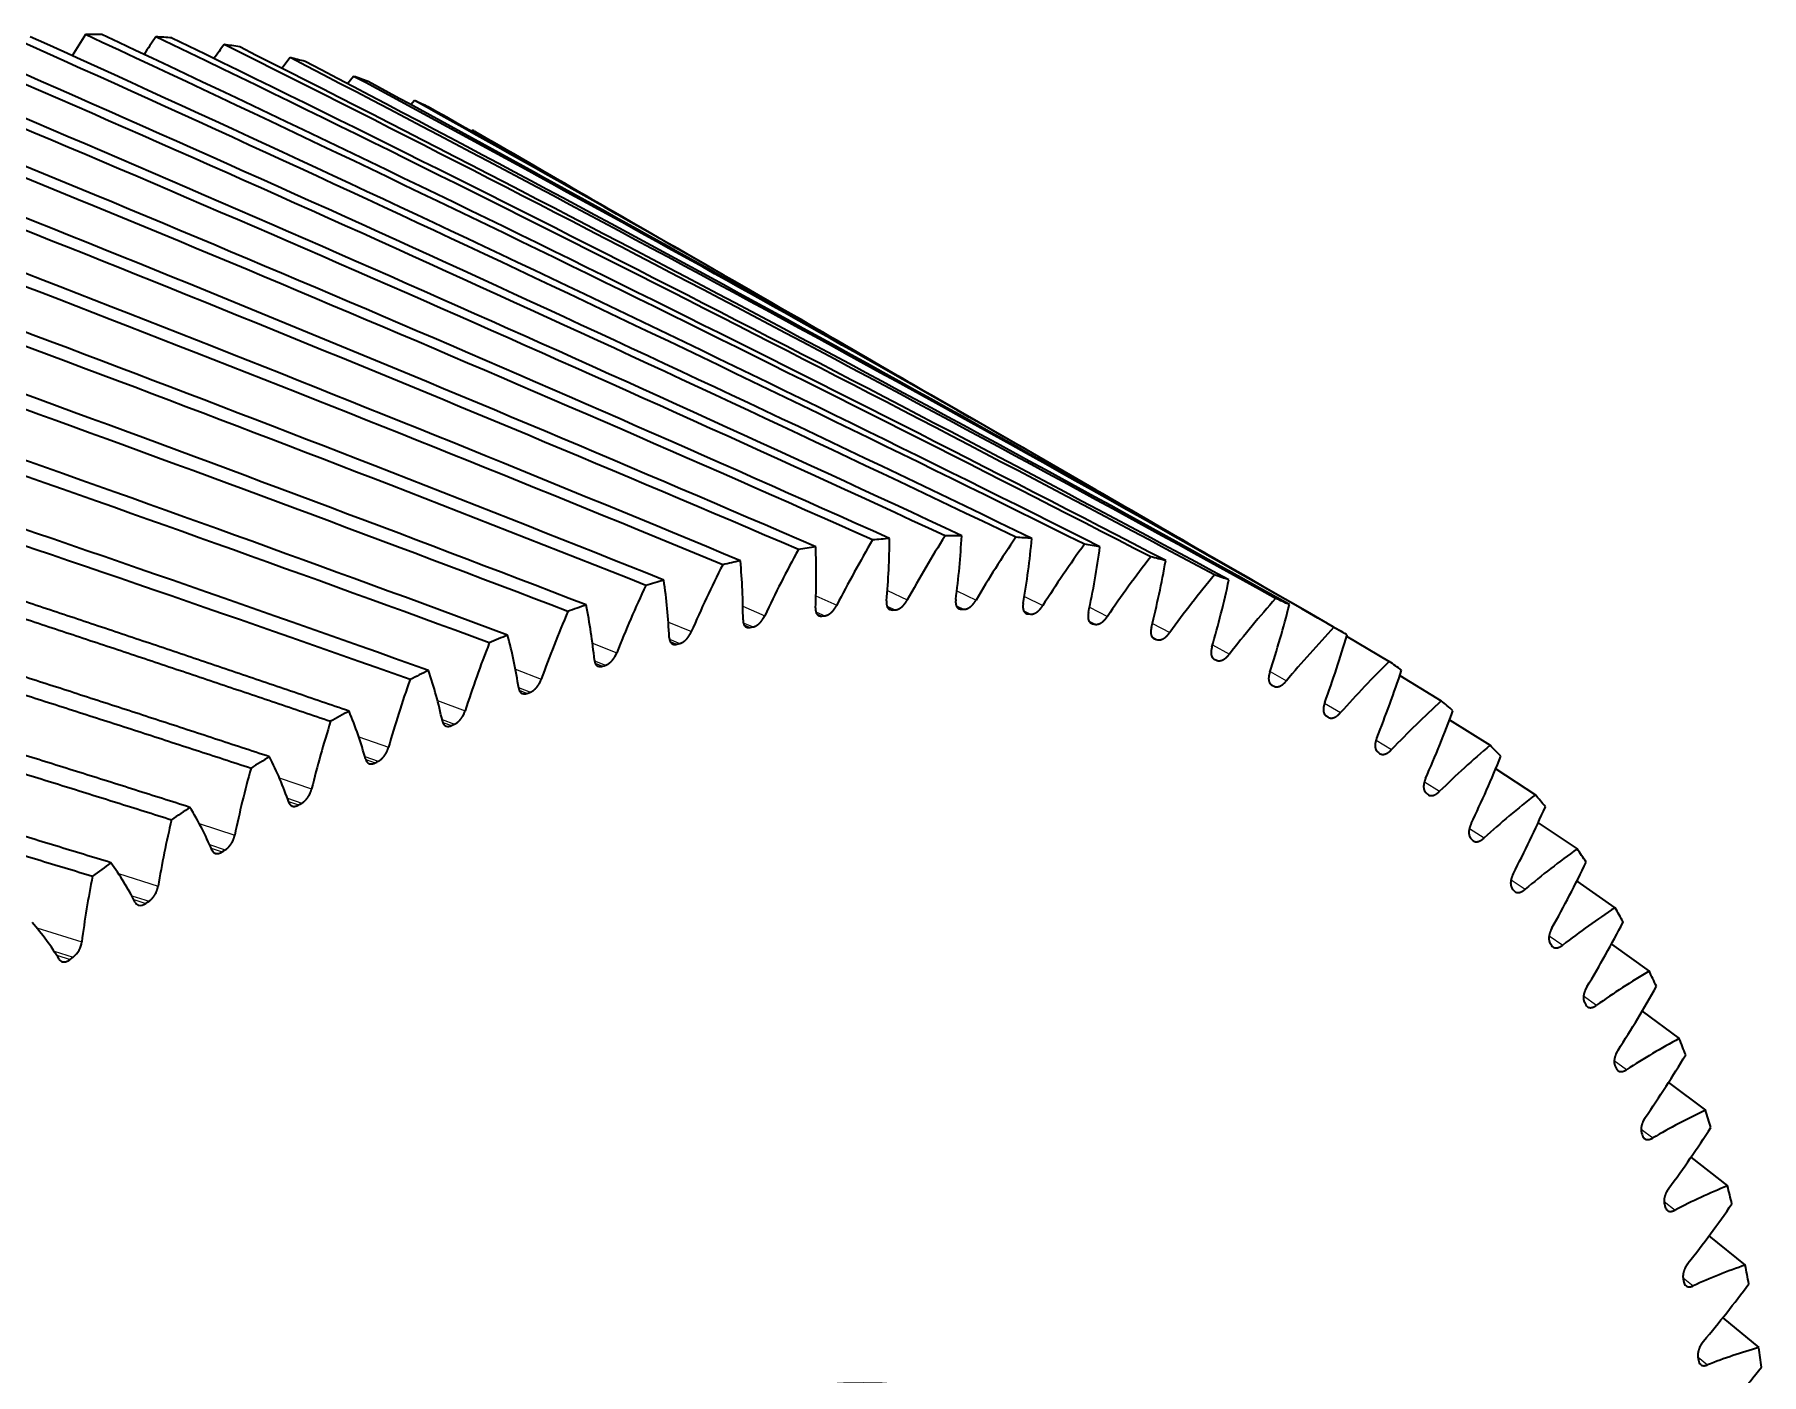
# Model space of a CAD drawing. Extents: x 228 to 1870, y -35 to 994.
# Drawn here: x 901.8 to 977.7, y 934.8 to 993.7 of the extents above; entities that cross this region are included whole.
import ezdxf

# ---------------------------------------------------------------- set-up
doc = ezdxf.new("R2010")
doc.units = 0
doc.layers.get('0').update_dxf_attribs({"lineweight": 13})

# ---------------------------------------------------------------- blocks, each defined once
blk = doc.blocks.new('BLOCK15')
at = {"color": 7, "lineweight": 35}
for p, q in [((70.063, 63.612), (69.7, 63.141)), ((72.855, 62.789), (72.587, 62.464)), ((75.528, 61.726), (75.366, 61.542)), ((78.076, 60.427), (78.029, 60.378)), ((78.076, 60.427), (78.94, 59.928)), ((78.212, 60.349), (78.94, 59.928)), ((89.131, 54.045), (92.205, 52.27)), ((102.402, 46.383), (105.476, 44.608)), ((93.446, 39.046), (93.51, 39.054)), ((93.51, 39.054), (93.574, 39.062)), ((96.542, 39.314), (96.605, 39.317)), ((96.605, 39.317), (96.667, 39.32)), ((99.562, 39.348), (99.623, 39.346)), ((99.623, 39.346), (99.684, 39.344)), ((102.498, 39.146), (102.557, 39.139)), ((102.557, 39.139), (102.616, 39.132)), ((115.667, 38.724), (116.395, 38.303)), ((90.283, 38.543), (90.349, 38.556)), ((90.349, 38.556), (90.414, 38.569)), ((105.34, 38.709), (105.397, 38.698)), ((105.397, 38.698), (105.455, 38.686)), ((108.081, 38.039), (108.136, 38.023)), ((108.136, 38.023), (108.191, 38.007)), ((116.512, 38.16), (118.386, 37.049)), ((87.063, 37.808), (87.13, 37.825)), ((87.13, 37.825), (87.196, 37.843)), ((83.795, 36.842), (83.862, 36.864)), ((83.862, 36.864), (83.93, 36.886)), ((110.689, 37.149), (110.712, 37.138)), ((110.712, 37.138), (110.765, 37.117)), ((110.765, 37.117), (110.818, 37.097)), ((80.557, 35.675), (80.625, 35.701)), ((113.218, 36.013), (113.226, 36.009)), ((113.226, 36.009), (113.276, 35.983)), ((113.276, 35.983), (113.326, 35.957)), ((118.852, 36.435), (120.677, 35.318)), ((80.489, 35.648), (80.557, 35.675)), ((77.153, 34.23), (77.222, 34.261)), ((77.222, 34.261), (77.291, 34.292)), ((115.615, 34.653), (115.663, 34.623)), ((115.663, 34.623), (115.71, 34.593)), ((115.711, 34.593), (115.716, 34.59)), ((121.04, 34.49), (122.821, 33.363)), ((73.868, 32.627), (73.937, 32.663)), ((117.873, 33.077), (117.918, 33.042)), ((117.918, 33.042), (117.962, 33.008)), ((117.962, 33.008), (117.982, 32.994)), ((73.799, 32.592), (73.868, 32.627)), ((123.07, 32.329), (124.812, 31.19)), ((119.992, 31.284), (120.034, 31.245)), ((120.034, 31.245), (120.076, 31.206)), ((120.076, 31.206), (120.108, 31.181)), ((70.436, 30.738), (70.505, 30.778)), ((70.505, 30.778), (70.574, 30.818)), ((124.936, 29.959), (126.645, 28.806)), ((121.966, 29.279), (122.005, 29.236)), ((122.005, 29.236), (122.044, 29.192)), ((67.074, 28.674), (67.143, 28.719)), ((67.143, 28.719), (67.212, 28.763)), ((126.633, 27.386), (128.313, 26.218)), ((123.791, 27.069), (123.826, 27.021)), ((123.826, 27.021), (123.862, 26.974)), ((63.722, 26.407), (63.791, 26.455)), ((63.791, 26.455), (63.859, 26.504)), ((125.459, 24.659), (125.492, 24.608)), ((125.492, 24.608), (125.524, 24.556)), ((128.158, 24.62), (129.813, 23.433)), ((60.391, 23.942), (60.459, 23.995)), ((60.459, 23.995), (60.527, 24.047)), ((126.967, 22.057), (126.996, 22.002)), ((126.996, 22.002), (127.025, 21.947)), ((129.505, 21.667), (131.139, 20.46)), ((128.31, 19.271), (128.336, 19.212)), ((128.336, 19.212), (128.361, 19.153)), ((130.67, 18.536), (132.288, 17.307)), ((129.484, 16.309), (129.506, 16.246)), ((129.506, 16.246), (129.528, 16.184)), ((131.651, 15.238), (133.256, 13.984)), ((130.486, 13.179), (130.504, 13.113)), ((130.504, 13.113), (130.523, 13.047)), ((132.445, 11.781), (134.041, 10.499)), ((131.312, 9.891), (131.327, 9.822)), ((131.327, 9.822), (131.342, 9.753)), ((133.048, 8.177), (134.641, 6.865)), ((131.96, 6.454), (131.972, 6.382)), ((131.972, 6.382), (131.983, 6.31))]:
    blk.add_line(p, q, dxfattribs=at)
at = {"color": 7, "lineweight": 13}
for p, q in [((93.182, 39.938), (94.098, 39.53)), ((96.301, 39.489), (96.667, 39.32)), ((96.321, 40.165), (97.198, 39.76)), ((99.35, 39.504), (99.684, 39.344)), ((99.377, 40.157), (100.221, 39.753)), ((102.344, 39.913), (103.157, 39.51)), ((86.691, 38.783), (87.702, 38.365)), ((89.969, 39.477), (90.93, 39.065)), ((89.987, 38.751), (90.414, 38.569)), ((93.178, 39.238), (93.574, 39.062)), ((93.215, 39.148), (93.446, 39.046)), ((96.342, 39.406), (96.542, 39.314)), ((99.394, 39.428), (99.562, 39.348)), ((102.314, 39.282), (102.616, 39.132)), ((102.361, 39.213), (102.498, 39.146)), ((105.187, 38.823), (105.455, 38.686)), ((105.211, 39.435), (105.997, 39.032)), ((105.234, 38.763), (105.34, 38.709)), ((107.972, 38.724), (108.734, 38.319)), ((86.74, 38.031), (87.196, 37.843)), ((90.022, 38.655), (90.283, 38.543)), ((107.96, 38.129), (108.191, 38.007)), ((108.006, 38.079), (108.081, 38.039)), ((83.355, 37.859), (84.424, 37.433)), ((86.772, 37.928), (87.063, 37.808)), ((110.619, 37.782), (111.36, 37.374)), ((79.969, 36.708), (81.106, 36.271)), ((83.443, 37.079), (83.93, 36.886)), ((83.474, 36.969), (83.795, 36.842)), ((110.625, 37.202), (110.818, 37.097)), ((110.668, 37.163), (110.712, 37.138)), ((113.145, 36.61), (113.867, 36.199)), ((80.108, 35.9), (80.625, 35.701)), ((80.137, 35.783), (80.489, 35.648)), ((113.18, 36.04), (113.326, 35.957)), ((113.212, 36.017), (113.226, 36.009)), ((76.542, 35.333), (77.757, 34.883)), ((115.542, 35.213), (116.246, 34.799)), ((76.74, 34.496), (77.291, 34.292)), ((76.772, 34.371), (77.153, 34.23)), ((73.078, 33.74), (74.388, 33.274)), ((117.807, 33.594), (118.493, 33.177)), ((73.347, 32.873), (73.937, 32.663)), ((73.386, 32.739), (73.799, 32.592)), ((69.584, 31.935), (71.008, 31.447)), ((119.932, 31.756), (120.599, 31.338)), ((69.939, 31.036), (70.574, 30.818)), ((69.989, 30.891), (70.436, 30.738)), ((66.063, 29.925), (67.627, 29.407)), ((121.912, 29.706), (122.559, 29.287)), ((66.52, 28.992), (67.212, 28.763)), ((66.588, 28.835), (67.074, 28.674)), ((62.512, 27.718), (64.255, 27.162)), ((123.742, 27.447), (124.366, 27.031)), ((63.099, 26.746), (63.859, 26.504)), ((63.19, 26.577), (63.722, 26.407)), ((58.923, 25.326), (60.902, 24.718)), ((59.68, 24.308), (60.527, 24.047)), ((125.416, 24.988), (126.017, 24.575)), ((59.801, 24.124), (60.391, 23.942)), ((126.93, 22.335), (127.505, 21.928)), ((128.279, 19.495), (128.826, 19.096)), ((129.461, 16.476), (129.977, 16.089)), ((130.469, 13.289), (130.954, 12.915)), ((131.304, 9.94), (131.755, 9.583)), ((131.963, 6.44), (132.376, 6.104))]:
    blk.add_line(p, q, dxfattribs=at)
at = {"color": 7, "lineweight": 35}
for centre, radius, start, end in [((110.543, 33.197), 58.62, 147.57677, 148.65184), ((-468.984, -1075.125), 1256.974, 62.680957, 65.059112), ((-470.752, -1070.694), 1254.014, 62.486034, 64.870416), ((-453.316, -1113.518), 1282.477, 64.343322, 66.667679), ((-454.673, -1107.984), 1278.344, 64.151563, 66.484315), ((-460.694, -1093.145), 1268.466, 63.515634, 65.869255), ((-462.256, -1088.18), 1264.937, 63.3221, 65.683036), ((112.395, 31.72), 58.34, 145.77458, 146.6916), ((-478.193, -1059.319), 1247.873, 61.840956, 64.238887), ((-480.171, -1055.392), 1245.458, 61.645032, 64.048093), ((113.814, 30.243), 57.7, 143.95536, 144.71613), ((-488.341, -1045.611), 1241.068, 60.997301, 63.410226), ((-490.532, -1042.163), 1239.177, 60.800766, 63.217716), ((-446.585, -1135.812), 1298.504, 65.161784, 67.453349), ((-448.269, -1130.875), 1295.05, 64.973354, 67.272039), ((-499.452, -1033.91), 1236.487, 60.151668, 62.574785), ((-501.899, -1030.986), 1235.179, 60.001274, 62.380882), ((-441.314, -1162.057), 1318.735, 65.971126, 68.222895), ((-442.251, -1155.24), 1313.259, 65.784066, 68.046358), ((-511.822, -1024.614), 1234.622, 60.000668, 61.733872), ((-514.46, -1022.063), 1233.732, 60.000214, 61.539125), ((-437.703, -1183.767), 1335.873, 66.584388, 68.803341), ((-524.146, -1015.268), 1232.69, 59.999667, 60.890769), ((-436.725, -1190.684), 1341.427, 66.767963, 68.976479), ((-527.316, -1013.676), 1232.896, 60.000074, 60.695281), ((-433.125, -1222.609), 1367.545, 67.551258, 69.711933), ((-433.869, -1214.897), 1361.167, 67.370966, 69.543138), ((-536.693, -1006.373), 1231.26, 59.726236, 59.999838), ((-430.566, -1258.205), 1397.463, 68.319403, 70.427686), ((-431.063, -1249.604), 1390.167, 68.142766, 70.263597), ((-429.104, -1287.642), 1422.58, 68.897665, 70.963687), ((-429.123, -1297.929), 1431.636, 69.070806, 71.12218), ((-428.585, -1330.889), 1460.381, 69.635146, 71.640784), ((-428.646, -1341.631), 1469.879, 69.803377, 71.794378), ((-429.758, -1391.4), 1514.374, 70.516579, 72.441706), ((-429.373, -1379.341), 1503.525, 70.353099, 72.293892), ((-524.729, -1016.284), 1233.862, 59.727154, 59.9998), ((-510.946, -1023.085), 1232.86, 59.727071, 60.000402), ((145.036, 13.423), 54.609, 147.73301, 151.1653), ((64.803, 44.385), 34.832, 352.4021, 357.03503), ((139.922, 15.972), 54.162, 151.31203, 154.76322), ((63.285, 40.857), 29.911, 357.23913, 2.36731), ((142.68, 14.732), 54.544, 149.52346, 152.95846), ((64.062, 42.669), 32.356, 354.76306, 359.62948), ((146.993, 12.066), 54.353, 145.93368, 149.3767), ((65.537, 45.994), 37.306, 350.14293, 354.56872), ((148.559, 10.681), 53.782, 144.11837, 147.5857), ((66.293, 47.479), 39.741, 347.97328, 352.21634), ((136.788, 17.109), 53.492, 153.10675, 156.58619), ((62.445, 38.955), 27.529, 359.84469, 5.26466), ((149.747, 9.283), 52.906, 142.27979, 145.78527), ((67.101, 48.825), 42.101, 345.88177, 349.96469), ((133.224, 18.147), 52.473, 154.91151, 158.43643), ((61.517, 36.969), 25.239, 2.59511, 8.33833), ((150.576, 7.884), 51.74, 140.41036, 143.9683), ((67.988, 50.01), 44.35, 343.85792, 347.80159), ((60.48, 34.897), 23.066, 5.50671, 11.60541), ((151.069, 6.492), 50.304, 138.50216, 142.12749), ((68.981, 51.011), 46.453, 341.89202, 345.71578), ((129.311, 19.03), 51.196, 156.73664, 160.31997), ((93.411, 39.296), 0.253, 247.07839, 277.96086), ((96.528, 39.557), 0.243, 245.97505, 273.40152), ((99.568, 39.582), 0.234, 244.93579, 268.66053), ((102.522, 39.371), 0.227, 243.95308, 263.75269), ((105.383, 38.925), 0.22, 243.02126, 258.69916), ((59.316, 32.738), 21.031, 8.59651, 15.08264), ((90.227, 38.801), 0.264, 248.26464, 282.32759), ((108.142, 38.245), 0.215, 242.13494, 253.52163), ((151.253, 5.111), 48.623, 136.54682, 140.25523), ((70.102, 51.804), 48.374, 339.97501, 343.69683), ((125.05, 19.741), 49.658, 158.5885, 162.24545), ((86.985, 38.073), 0.276, 249.53495, 286.49606), ((58.012, 30.483), 19.153, 11.88177, 18.78544), ((83.694, 37.114), 0.29, 250.87099, 290.46656), ((151.156, 3.743), 46.725, 134.53539, 138.34357), ((71.37, 52.364), 50.083, 338.09839, 341.7351), ((120.47, 20.252), 47.887, 160.47481, 164.22145), ((80.363, 35.926), 0.304, 252.29037, 294.27515), ((150.812, 2.382), 44.642, 132.45832, 136.38408), ((115.604, 20.54), 45.91, 162.40369, 166.25715), ((56.56, 28.125), 17.446, 15.37939, 22.72667), ((77.004, 34.513), 0.319, 253.76359, 297.89734), ((72.802, 52.666), 51.549, 336.25417, 339.82158), ((54.958, 25.651), 15.92, 19.10489, 26.91492), ((150.252, 1.023), 42.407, 130.30529, 134.36779), ((74.406, 52.683), 52.748, 334.43471, 337.94784), ((110.489, 20.58), 43.762, 164.38378, 168.36238), ((149.509, -0.347), 40.057, 128.06514, 132.28505), ((53.206, 23.046), 14.581, 23.07105, 31.35249), ((76.19, 52.391), 53.66, 332.63265, 336.10588), ((105.169, 20.351), 41.477, 166.42428, 170.54778), ((122.207, 29.339), 0.219, 221.91979, 237.09567), ((51.315, 20.296), 13.433, 27.28614, 36.03317), ((148.616, -1.741), 37.627, 125.72581, 130.12548), ((78.151, 51.769), 54.269, 330.84088, 334.28812), ((99.686, 19.835), 39.091, 168.53512, 172.82485), ((124.043, 27.109), 0.225, 216.84655, 236.17745), ((63.489, 26.566), 0.26, 205.43651, 249.64509), ((147.601, -3.174), 35.155, 123.27422, 127.87783), ((49.298, 17.386), 12.478, 31.75176, 40.94011), ((80.283, 50.795), 54.563, 329.05236, 332.48722), ((59.871, 24.853), 1.04, 309.17277, 352.54864), ((125.722, 24.679), 0.233, 211.92078, 235.205), ((60.132, 24.085), 0.259, 210.81742, 250.83157), ((146.494, -4.665), 32.676, 120.69629, 125.52994), ((82.577, 49.454), 54.538, 327.26013, 330.69606), ((127.24, 22.057), 0.242, 207.16191, 234.16561), ((145.318, -6.232), 30.224, 117.97689, 123.06861), ((85.013, 47.732), 54.194, 325.45717, 328.90764), ((128.594, 19.25), 0.251, 202.58387, 233.05916), ((144.094, -7.897), 27.832, 115.10001, 120.4796), ((129.778, 16.266), 0.262, 198.19595, 231.88198), ((87.57, 45.62), 53.537, 323.63632, 327.11498), ((142.839, -9.677), 25.527, 112.04889, 117.74764), ((130.79, 13.114), 0.275, 194.0032, 230.63261), ((90.221, 43.114), 52.579, 321.79022, 325.31104), ((141.565, -11.592), 23.337, 108.80645, 114.85653), ((131.626, 9.803), 0.288, 190.00631, 229.3189), ((92.936, 40.214), 51.336, 319.91123, 323.48869), ((140.277, -13.659), 21.284, 105.35588, 111.78933), ((132.284, 6.342), 0.302, 186.17255, 227.91289), ((95.679, 36.926), 49.83, 317.9913, 321.64052)]:
    blk.add_arc(centre, radius, start, end, dxfattribs=at)
for centre, major_axis, start_param, end_param in [((32.527, -18.779), (-45.685, -79.128), 3.456999, 3.469555), ((32.527, -18.779), (-45.685, -79.128), 3.402833, 3.41539), ((32.527, -18.779), (-45.685, -79.128), 3.348668, 3.361224), ((32.527, -18.779), (-45.685, -79.128), 3.294503, 3.307059), ((32.527, -18.779), (-45.685, -79.128), 3.240337, 3.252894), ((32.527, -18.779), (-45.685, -79.128), 3.186172, 3.198728), ((32.527, -18.779), (-45.685, -79.128), 3.141593, 3.144563), ((70.711, -40.825), (45.685, 79.128), 0.322022, 0.334579), ((70.711, -40.825), (45.685, 79.128), 0.430353, 0.442909), ((70.711, -40.825), (45.685, 79.128), 0.376187, 0.388744), ((70.711, -40.825), (45.685, 79.128), 0.267857, 0.280413), ((70.711, -40.825), (45.685, 79.128), 0.213691, 0.226248), ((70.711, -40.825), (45.685, 79.128), 0.484518, 0.497075), ((70.711, -40.825), (45.685, 79.128), 0.159526, 0.172082), ((70.711, -40.825), (45.685, 79.128), 0.538684, 0.55124), ((70.711, -40.825), (45.685, 79.128), 0.105361, 0.117917), ((70.711, -40.825), (45.685, 79.128), 0.592849, 0.605406), ((70.711, -40.825), (45.685, 79.128), 0.051195, 0.063752), ((70.711, -40.825), (45.685, 79.128), 0.647014, 0.659571), ((70.711, -40.825), (45.685, 79.128), 0, 0.009586), ((70.711, -40.825), (45.685, 79.128), 6.280215, 6.283185), ((70.711, -40.825), (45.685, 79.128), 0.70118, 0.713736), ((70.711, -40.825), (45.685, 79.128), 6.22605, 6.238606), ((70.711, -40.825), (45.685, 79.128), 6.171884, 6.184441), ((70.711, -40.825), (45.685, 79.128), 0.755345, 0.767902), ((70.711, -40.825), (45.685, 79.128), 0.809511, 0.822067), ((70.711, -40.825), (45.685, 79.128), 6.117719, 6.130275), ((70.711, -40.825), (45.685, 79.128), 6.063553, 6.07611), ((70.711, -40.825), (45.685, 79.128), 0.863676, 0.876232), ((70.711, -40.825), (45.685, 79.128), 0.917841, 0.930398), ((70.711, -40.825), (45.685, 79.128), 6.009388, 6.021945), ((70.711, -40.825), (45.685, 79.128), 5.955223, 5.967779), ((70.711, -40.825), (45.685, 79.128), 5.901057, 5.913614), ((70.711, -40.825), (45.685, 79.128), 5.846892, 5.859448), ((70.711, -40.825), (45.685, 79.128), 5.792727, 5.805283), ((70.711, -40.825), (45.685, 79.128), 5.738561, 5.751118), ((70.711, -40.825), (45.685, 79.128), 5.684396, 5.696952), ((77.782, -44.907), (27.5, 47.631), 0.00004, 0.785398), ((70.711, -40.825), (45.685, 79.128), 5.63023, 5.642787)]:
    blk.add_ellipse(centre, major_axis=major_axis, ratio=0.57735, start_param=start_param, end_param=end_param, dxfattribs=at)
for points, degree in [([(72.652, 34.865), (63.019, 38.176), (53.375, 41.398), (43.725, 44.533), (34.072, 47.583), (24.419, 50.552)], 5), ([(23.615, 49.965), (33.264, 47.023), (42.915, 44), (52.564, 40.893), (62.207, 37.7), (71.841, 34.419)], 5), ([(69.153, 32.857), (59.53, 36.038), (49.897, 39.134), (40.254, 42.149), (30.608, 45.083), (20.961, 47.94)], 5), ([(20.163, 47.307), (29.807, 44.475), (39.45, 41.568), (49.089, 38.581), (58.721, 35.513), (68.342, 32.36)], 5), ([(65.658, 30.633), (56.033, 33.694), (46.404, 36.673), (36.776, 39.57), (27.152, 42.389), (17.536, 45.133)], 5), ([(16.748, 44.455), (26.37, 41.732), (35.994, 38.937), (45.618, 36.066), (55.238, 33.117), (64.85, 30.087)], 5), ([(62.179, 28.199), (52.566, 31.142), (42.954, 34.004), (33.345, 36.789), (23.745, 39.499), (14.156, 42.137)], 5), ([(13.38, 41.417), (22.974, 38.799), (32.573, 36.112), (42.176, 33.352), (51.778, 30.518), (61.375, 27.605)], 5), ([(63.399, 26.324), (63.488, 26.295), (63.607, 26.325), (63.722, 26.407)], 3)]:
    blk.add_open_spline(points, degree=degree, dxfattribs=at)
for points, knots in [([(93.574, 39.062), (93.618, 39.067), (93.663, 39.08), (93.71, 39.101), (93.802, 39.155), (93.89, 39.233), (93.932, 39.277), (93.991, 39.352), (94.046, 39.437), (94.064, 39.467), (94.081, 39.498), (94.098, 39.53)], [0, 0, 0, 0, 0, 0, 0.525209, 0.525209, 0.525209, 1.046456, 1.046456, 1.046456, 1.316347, 1.316347, 1.316347, 1.316347, 1.316347, 1.316347]), ([(96.283, 39.716), (96.278, 39.655), (96.278, 39.599), (96.284, 39.548), (96.304, 39.461), (96.345, 39.395), (96.37, 39.37), (96.397, 39.349), (96.429, 39.335)], [0, 0, 0, 0, 0, 0, 0.531407, 0.531407, 0.531407, 1.008137, 1.008137, 1.008137, 1.008137, 1.008137, 1.008137]), ([(96.667, 39.32), (96.71, 39.322), (96.755, 39.332), (96.801, 39.35), (96.893, 39.398), (96.982, 39.472), (97.025, 39.513), (97.086, 39.585), (97.143, 39.668), (97.162, 39.698), (97.181, 39.728), (97.198, 39.76)], [0, 0, 0, 0, 0, 0, 0.525209, 0.525209, 0.525209, 1.046456, 1.046456, 1.046456, 1.316347, 1.316347, 1.316347, 1.316347, 1.316347, 1.316347]), ([(99.329, 39.78), (99.322, 39.718), (99.319, 39.66), (99.322, 39.607), (99.339, 39.512), (99.378, 39.44), (99.404, 39.41), (99.434, 39.386), (99.468, 39.37), (99.468, 39.37), (99.468, 39.37), (99.469, 39.37)], [0, 0, 0, 0, 0, 0, 0.531407, 0.531407, 0.531407, 1.052069, 1.052069, 1.052069, 1.056398, 1.056398, 1.056398, 1.056398, 1.056398, 1.056398]), ([(99.684, 39.344), (99.726, 39.343), (99.77, 39.35), (99.815, 39.364), (99.907, 39.406), (99.998, 39.474), (100.04, 39.514), (100.104, 39.583), (100.163, 39.664), (100.183, 39.692), (100.202, 39.722), (100.221, 39.753)], [0, 0, 0, 0, 0, 0, 0.525209, 0.525209, 0.525209, 1.046456, 1.046456, 1.046456, 1.316347, 1.316347, 1.316347, 1.316347, 1.316347, 1.316347]), ([(102.292, 39.607), (102.282, 39.544), (102.277, 39.485), (102.277, 39.43), (102.289, 39.332), (102.324, 39.255), (102.347, 39.222), (102.377, 39.193), (102.413, 39.173), (102.416, 39.171), (102.42, 39.169), (102.423, 39.167)], [0, 0, 0, 0, 0, 0, 0.531407, 0.531407, 0.531407, 1.052069, 1.052069, 1.052069, 1.104284, 1.104284, 1.104284, 1.104284, 1.104284, 1.104284]), ([(102.616, 39.132), (102.656, 39.128), (102.7, 39.132), (102.745, 39.143), (102.836, 39.179), (102.927, 39.242), (102.97, 39.279), (103.035, 39.345), (103.096, 39.423), (103.117, 39.451), (103.137, 39.48), (103.157, 39.51)], [0, 0, 0, 0, 0, 0, 0.525209, 0.525209, 0.525209, 1.046455, 1.046455, 1.046455, 1.316346, 1.316346, 1.316346, 1.316346, 1.316346, 1.316346]), ([(89.974, 38.881), (89.975, 38.823), (89.98, 38.77), (89.99, 38.722), (90.017, 38.651), (90.06, 38.6), (90.081, 38.582), (90.104, 38.567), (90.129, 38.556)], [0, 0, 0, 0, 0, 0, 0.5314072, 0.5314072, 0.5314072, 0.9112193, 0.9112193, 0.9112193, 0.9112193, 0.9112193, 0.9112193]), ([(90.414, 38.569), (90.458, 38.577), (90.504, 38.594), (90.551, 38.617), (90.644, 38.677), (90.73, 38.76), (90.771, 38.806), (90.828, 38.883), (90.88, 38.97), (90.897, 39.001), (90.914, 39.032), (90.93, 39.065)], [0, 0, 0, 0, 0, 0, 0.525209, 0.525209, 0.525209, 1.046455, 1.046455, 1.046455, 1.316346, 1.316346, 1.316346, 1.316346, 1.316346, 1.316346]), ([(93.161, 39.416), (93.159, 39.357), (93.162, 39.302), (93.17, 39.252), (93.194, 39.173), (93.236, 39.115), (93.259, 39.093), (93.284, 39.076), (93.313, 39.064)], [0, 0, 0, 0, 0, 0, 0.5314071, 0.5314071, 0.5314071, 0.9596483, 0.9596483, 0.9596483, 0.9596483, 0.9596483, 0.9596483]), ([(105.162, 39.199), (105.149, 39.135), (105.141, 39.075), (105.139, 39.019), (105.146, 38.917), (105.176, 38.835), (105.197, 38.799), (105.228, 38.765), (105.265, 38.74), (105.271, 38.736), (105.277, 38.732), (105.284, 38.729)], [0, 0, 0, 0, 0, 0, 0.531407, 0.531407, 0.531407, 1.052069, 1.052069, 1.052069, 1.151725, 1.151725, 1.151725, 1.151725, 1.151725, 1.151725]), ([(105.455, 38.686), (105.493, 38.679), (105.535, 38.679), (105.58, 38.687), (105.67, 38.717), (105.761, 38.774), (105.805, 38.809), (105.871, 38.872), (105.934, 38.947), (105.956, 38.974), (105.977, 39.002), (105.997, 39.032)], [0, 0, 0, 0, 0, 0, 0.525209, 0.525209, 0.525209, 1.046456, 1.046456, 1.046456, 1.316347, 1.316347, 1.316347, 1.316347, 1.316347, 1.316347]), ([(86.73, 38.111), (86.734, 38.055), (86.742, 38.004), (86.754, 37.959), (86.784, 37.896), (86.827, 37.85), (86.846, 37.836), (86.866, 37.824), (86.888, 37.815)], [0, 0, 0, 0, 0, 0, 0.5314072, 0.5314072, 0.5314072, 0.8629748, 0.8629748, 0.8629748, 0.8629748, 0.8629748, 0.8629748]), ([(87.196, 37.843), (87.254, 37.858), (87.313, 37.886), (87.371, 37.923), (87.485, 38.017), (87.58, 38.138), (87.625, 38.208), (87.665, 38.283), (87.702, 38.365)], [0, 0, 0, 0, 0, 0, 0.799024, 0.799024, 0.799024, 1.635153, 1.635153, 1.635153, 1.635153, 1.635153, 1.635153]), ([(107.93, 38.555), (107.915, 38.491), (107.905, 38.43), (107.9, 38.372), (107.902, 38.267), (107.927, 38.181), (107.946, 38.143), (107.976, 38.102), (108.014, 38.072), (108.023, 38.066), (108.032, 38.06), (108.042, 38.056)], [0, 0, 0, 0, 0, 0, 0.531407, 0.531407, 0.531407, 1.052069, 1.052069, 1.052069, 1.198662, 1.198662, 1.198662, 1.198662, 1.198662, 1.198662]), ([(108.191, 38.007), (108.228, 37.996), (108.269, 37.993), (108.313, 37.998), (108.402, 38.022), (108.493, 38.073), (108.538, 38.106), (108.605, 38.164), (108.669, 38.237), (108.691, 38.263), (108.713, 38.29), (108.734, 38.319)], [0, 0, 0, 0, 0, 0, 0.525209, 0.525209, 0.525209, 1.046456, 1.046456, 1.046456, 1.316347, 1.316347, 1.316347, 1.316347, 1.316347, 1.316347]), ([(83.93, 36.886), (83.975, 36.901), (84.022, 36.924), (84.069, 36.953), (84.16, 37.024), (84.243, 37.115), (84.281, 37.165), (84.335, 37.246), (84.381, 37.336), (84.396, 37.368), (84.41, 37.4), (84.424, 37.433)], [0, 0, 0, 0, 0, 0, 0.525209, 0.525209, 0.525209, 1.046456, 1.046456, 1.046456, 1.316347, 1.316347, 1.316347, 1.316347, 1.316347, 1.316347]), ([(110.59, 37.679), (110.572, 37.615), (110.559, 37.553), (110.552, 37.494), (110.549, 37.386), (110.57, 37.296), (110.586, 37.255), (110.615, 37.208), (110.654, 37.172), (110.665, 37.164), (110.677, 37.156), (110.689, 37.149)], [0, 0, 0, 0, 0, 0, 0.531407, 0.531407, 0.531407, 1.052069, 1.052069, 1.052069, 1.245099, 1.245099, 1.245099, 1.245099, 1.245099, 1.245099]), ([(110.818, 37.097), (110.853, 37.082), (110.893, 37.076), (110.935, 37.078), (111.023, 37.095), (111.114, 37.141), (111.159, 37.17), (111.227, 37.226), (111.293, 37.295), (111.316, 37.32), (111.338, 37.346), (111.36, 37.374)], [0, 0, 0, 0, 0, 0, 0.525209, 0.525209, 0.525209, 1.046456, 1.046456, 1.046456, 1.316347, 1.316347, 1.316347, 1.316347, 1.316347, 1.316347]), ([(83.439, 37.111), (83.446, 37.057), (83.456, 37.008), (83.471, 36.964), (83.503, 36.909), (83.546, 36.869), (83.562, 36.858), (83.58, 36.848), (83.599, 36.84)], [0, 0, 0, 0, 0, 0, 0.5314072, 0.5314072, 0.5314072, 0.8148501, 0.8148501, 0.8148501, 0.8148501, 0.8148501, 0.8148501]), ([(113.133, 36.573), (113.113, 36.508), (113.097, 36.445), (113.087, 36.386), (113.079, 36.275), (113.095, 36.181), (113.109, 36.138), (113.137, 36.084), (113.176, 36.043), (113.189, 36.031), (113.203, 36.021), (113.218, 36.013)], [0, 0, 0, 0, 0, 0, 0.531407, 0.531407, 0.531407, 1.052069, 1.052069, 1.052069, 1.291101, 1.291101, 1.291101, 1.291101, 1.291101, 1.291101]), ([(80.111, 35.881), (80.12, 35.829), (80.133, 35.783), (80.151, 35.742), (80.184, 35.693), (80.226, 35.659), (80.24, 35.65), (80.255, 35.643), (80.271, 35.637)], [0, 0, 0, 0, 0, 0, 0.5314072, 0.5314072, 0.5314072, 0.7669059, 0.7669059, 0.7669059, 0.7669059, 0.7669059, 0.7669059]), ([(80.625, 35.701), (80.671, 35.72), (80.718, 35.745), (80.764, 35.778), (80.855, 35.854), (80.935, 35.949), (80.972, 36), (81.023, 36.083), (81.066, 36.174), (81.08, 36.206), (81.093, 36.238), (81.106, 36.271)], [0, 0, 0, 0, 0, 0, 0.525209, 0.525209, 0.525209, 1.046456, 1.046456, 1.046456, 1.316347, 1.316347, 1.316347, 1.316347, 1.316347, 1.316347]), ([(113.326, 35.957), (113.361, 35.94), (113.399, 35.931), (113.44, 35.929), (113.526, 35.94), (113.617, 35.98), (113.662, 36.007), (113.73, 36.058), (113.798, 36.123), (113.821, 36.147), (113.844, 36.173), (113.867, 36.199)], [0, 0, 0, 0, 0, 0, 0.525209, 0.525209, 0.525209, 1.046456, 1.046456, 1.046456, 1.316347, 1.316347, 1.316347, 1.316347, 1.316347, 1.316347]), ([(115.551, 35.24), (115.528, 35.175), (115.51, 35.112), (115.498, 35.051), (115.485, 34.939), (115.496, 34.841), (115.508, 34.796), (115.533, 34.736), (115.57, 34.69), (115.584, 34.676), (115.599, 34.664), (115.615, 34.653)], [0, 0, 0, 0, 0, 0, 0.531407, 0.531407, 0.531407, 1.052069, 1.052069, 1.052069, 1.315352, 1.315352, 1.315352, 1.315352, 1.315352, 1.315352]), ([(76.755, 34.427), (76.767, 34.377), (76.783, 34.333), (76.803, 34.295), (76.836, 34.252), (76.878, 34.224), (76.89, 34.217), (76.902, 34.212), (76.915, 34.207)], [0, 0, 0, 0, 0, 0, 0.5314072, 0.5314072, 0.5314072, 0.7192503, 0.7192503, 0.7192503, 0.7192503, 0.7192503, 0.7192503]), ([(77.291, 34.292), (77.337, 34.314), (77.384, 34.342), (77.43, 34.377), (77.519, 34.458), (77.598, 34.557), (77.633, 34.609), (77.681, 34.694), (77.721, 34.786), (77.734, 34.818), (77.746, 34.85), (77.757, 34.883)], [0, 0, 0, 0, 0, 0, 0.525209, 0.525209, 0.525209, 1.046456, 1.046456, 1.046456, 1.316346, 1.316346, 1.316346, 1.316346, 1.316346, 1.316346]), ([(115.716, 34.59), (115.748, 34.571), (115.784, 34.56), (115.822, 34.555), (115.905, 34.56), (115.993, 34.593), (116.038, 34.617), (116.107, 34.665), (116.176, 34.727), (116.2, 34.749), (116.223, 34.774), (116.246, 34.799)], [0.018687, 0.018687, 0.018687, 0.018687, 0.018687, 0.018687, 0.525209, 0.525209, 0.525209, 1.046456, 1.046456, 1.046456, 1.316347, 1.316347, 1.316347, 1.316347, 1.316347, 1.316347]), ([(117.838, 33.683), (117.813, 33.618), (117.792, 33.555), (117.777, 33.494), (117.759, 33.38), (117.766, 33.278), (117.775, 33.231), (117.797, 33.168), (117.831, 33.118), (117.844, 33.102), (117.858, 33.089), (117.873, 33.077)], [0, 0, 0, 0, 0, 0, 0.531407, 0.531407, 0.531407, 1.052069, 1.052069, 1.052069, 1.315353, 1.315353, 1.315353, 1.315353, 1.315353, 1.315353]), ([(73.382, 32.752), (73.396, 32.704), (73.414, 32.663), (73.437, 32.627), (73.471, 32.591), (73.512, 32.568), (73.521, 32.563), (73.53, 32.559), (73.539, 32.556)], [0, 0, 0, 0, 0, 0, 0.5314072, 0.5314072, 0.5314072, 0.6719922, 0.6719922, 0.6719922, 0.6719922, 0.6719922, 0.6719922]), ([(73.937, 32.663), (73.984, 32.687), (74.031, 32.719), (74.076, 32.756), (74.164, 32.842), (74.24, 32.944), (74.273, 32.998), (74.319, 33.084), (74.356, 33.176), (74.367, 33.208), (74.378, 33.241), (74.388, 33.274)], [0, 0, 0, 0, 0, 0, 0.525209, 0.525209, 0.525209, 1.046455, 1.046455, 1.046455, 1.316346, 1.316346, 1.316346, 1.316346, 1.316346, 1.316346]), ([(117.982, 32.994), (118.01, 32.977), (118.042, 32.966), (118.076, 32.96), (118.154, 32.96), (118.237, 32.986), (118.282, 33.007), (118.351, 33.05), (118.421, 33.108), (118.445, 33.13), (118.469, 33.153), (118.493, 33.177)], [0.064643, 0.064643, 0.064643, 0.064643, 0.064643, 0.064643, 0.525209, 0.525209, 0.525209, 1.046456, 1.046456, 1.046456, 1.316347, 1.316347, 1.316347, 1.316347, 1.316347, 1.316347]), ([(73.539, 32.556), (73.565, 32.547), (73.593, 32.542), (73.622, 32.541), (73.674, 32.545), (73.73, 32.561), (73.753, 32.569), (73.776, 32.579), (73.799, 32.592)], [0.6719922, 0.6719922, 0.6719922, 0.6719922, 0.6719922, 0.6719922, 1.0520695, 1.0520695, 1.0520695, 1.3153525, 1.3153525, 1.3153525, 1.3153525, 1.3153525, 1.3153525]), ([(119.986, 31.908), (119.959, 31.843), (119.936, 31.78), (119.919, 31.719), (119.896, 31.603), (119.897, 31.499), (119.904, 31.45), (119.922, 31.383), (119.953, 31.329), (119.965, 31.312), (119.978, 31.297), (119.992, 31.284)], [0, 0, 0, 0, 0, 0, 0.531407, 0.531407, 0.531407, 1.052069, 1.052069, 1.052069, 1.315352, 1.315352, 1.315352, 1.315352, 1.315352, 1.315352]), ([(70.574, 30.818), (70.621, 30.845), (70.667, 30.88), (70.713, 30.92), (70.798, 31.01), (70.871, 31.115), (70.903, 31.169), (70.946, 31.257), (70.979, 31.349), (70.99, 31.381), (70.999, 31.414), (71.008, 31.447)], [0, 0, 0, 0, 0, 0, 0.525209, 0.525209, 0.525209, 1.046456, 1.046456, 1.046456, 1.316346, 1.316346, 1.316346, 1.316346, 1.316346, 1.316346]), ([(120.108, 31.181), (120.133, 31.165), (120.161, 31.154), (120.191, 31.147), (120.263, 31.143), (120.342, 31.162), (120.386, 31.18), (120.455, 31.219), (120.526, 31.273), (120.55, 31.293), (120.574, 31.315), (120.599, 31.338)], [0.111132, 0.111132, 0.111132, 0.111132, 0.111132, 0.111132, 0.525209, 0.525209, 0.525209, 1.046456, 1.046456, 1.046456, 1.316347, 1.316347, 1.316347, 1.316347, 1.316347, 1.316347]), ([(70, 30.861), (70.017, 30.816), (70.038, 30.777), (70.063, 30.744), (70.097, 30.714), (70.136, 30.695), (70.142, 30.692), (70.149, 30.69), (70.155, 30.688)], [0, 0, 0, 0, 0, 0, 0.5314072, 0.5314072, 0.5314072, 0.6251151, 0.6251151, 0.6251151, 0.6251151, 0.6251151, 0.6251151]), ([(70.155, 30.688), (70.184, 30.678), (70.215, 30.673), (70.249, 30.673), (70.306, 30.682), (70.366, 30.703), (70.389, 30.713), (70.413, 30.724), (70.436, 30.738)], [0.6251151, 0.6251151, 0.6251151, 0.6251151, 0.6251151, 0.6251151, 1.0520695, 1.0520695, 1.0520695, 1.3153525, 1.3153525, 1.3153525, 1.3153525, 1.3153525, 1.3153525]), ([(121.99, 29.92), (121.961, 29.856), (121.936, 29.793), (121.916, 29.731), (121.888, 29.614), (121.885, 29.507), (121.889, 29.456), (121.904, 29.386), (121.931, 29.328), (121.941, 29.31), (121.953, 29.294), (121.966, 29.279)], [0, 0, 0, 0, 0, 0, 0.531407, 0.531407, 0.531407, 1.052069, 1.052069, 1.052069, 1.315352, 1.315352, 1.315352, 1.315352, 1.315352, 1.315352]), ([(67.212, 28.763), (67.258, 28.793), (67.304, 28.83), (67.349, 28.873), (67.432, 28.967), (67.503, 29.074), (67.533, 29.13), (67.572, 29.218), (67.602, 29.311), (67.612, 29.343), (67.62, 29.375), (67.627, 29.407)], [0, 0, 0, 0, 0, 0, 0.525209, 0.525209, 0.525209, 1.046456, 1.046456, 1.046456, 1.316347, 1.316347, 1.316347, 1.316347, 1.316347, 1.316347]), ([(122.088, 29.155), (122.111, 29.14), (122.135, 29.13), (122.161, 29.122), (122.227, 29.114), (122.301, 29.127), (122.345, 29.142), (122.414, 29.176), (122.485, 29.226), (122.509, 29.245), (122.534, 29.265), (122.559, 29.287)], [0.158141, 0.158141, 0.158141, 0.158141, 0.158141, 0.158141, 0.525209, 0.525209, 0.525209, 1.046456, 1.046456, 1.046456, 1.316347, 1.316347, 1.316347, 1.316347, 1.316347, 1.316347]), ([(66.621, 28.76), (66.641, 28.718), (66.664, 28.681), (66.691, 28.651), (66.724, 28.627), (66.762, 28.612), (66.765, 28.61), (66.768, 28.609), (66.772, 28.608)], [0, 0, 0, 0, 0, 0, 0.5314072, 0.5314072, 0.5314072, 0.5782232, 0.5782232, 0.5782232, 0.5782232, 0.5782232, 0.5782232]), ([(66.772, 28.608), (66.804, 28.598), (66.839, 28.593), (66.877, 28.595), (66.939, 28.608), (67.004, 28.635), (67.027, 28.646), (67.051, 28.659), (67.074, 28.674)], [0.5782232, 0.5782232, 0.5782232, 0.5782232, 0.5782232, 0.5782232, 1.0520695, 1.0520695, 1.0520695, 1.3153525, 1.3153525, 1.3153525, 1.3153525, 1.3153525, 1.3153525]), ([(123.844, 27.724), (123.812, 27.66), (123.785, 27.598), (123.763, 27.536), (123.73, 27.418), (123.722, 27.309), (123.724, 27.256), (123.735, 27.184), (123.758, 27.122), (123.768, 27.103), (123.779, 27.085), (123.791, 27.069)], [0, 0, 0, 0, 0, 0, 0.531407, 0.531407, 0.531407, 1.052069, 1.052069, 1.052069, 1.315353, 1.315353, 1.315353, 1.315353, 1.315353, 1.315353]), ([(63.859, 26.504), (63.906, 26.537), (63.951, 26.576), (63.995, 26.621), (64.076, 26.719), (64.143, 26.829), (64.172, 26.885), (64.208, 26.974), (64.235, 27.066), (64.242, 27.098), (64.249, 27.13), (64.255, 27.162)], [0, 0, 0, 0, 0, 0, 0.525209, 0.525209, 0.525209, 1.046456, 1.046456, 1.046456, 1.316347, 1.316347, 1.316347, 1.316347, 1.316347, 1.316347]), ([(123.917, 26.922), (123.936, 26.909), (123.957, 26.899), (123.979, 26.891), (124.04, 26.879), (124.108, 26.886), (124.152, 26.898), (124.22, 26.928), (124.292, 26.974), (124.316, 26.991), (124.341, 27.01), (124.366, 27.03)], [0.205573, 0.205573, 0.205573, 0.205573, 0.205573, 0.205573, 0.525209, 0.525209, 0.525209, 1.046456, 1.046456, 1.046456, 1.316346, 1.316346, 1.316346, 1.316346, 1.316346, 1.316346]), ([(125.542, 25.327), (125.508, 25.264), (125.478, 25.202), (125.454, 25.141), (125.417, 25.022), (125.404, 24.911), (125.403, 24.857), (125.41, 24.781), (125.43, 24.716), (125.439, 24.696), (125.448, 24.676), (125.459, 24.659)], [0, 0, 0, 0, 0, 0, 0.531407, 0.531407, 0.531407, 1.052069, 1.052069, 1.052069, 1.315353, 1.315353, 1.315353, 1.315353, 1.315353, 1.315353]), ([(125.589, 24.488), (125.605, 24.477), (125.622, 24.468), (125.641, 24.461), (125.697, 24.445), (125.759, 24.447), (125.802, 24.456), (125.87, 24.481), (125.941, 24.523), (125.966, 24.539), (125.991, 24.556), (126.017, 24.575)], [0.253434, 0.253434, 0.253434, 0.253434, 0.253434, 0.253434, 0.525209, 0.525209, 0.525209, 1.046456, 1.046456, 1.046456, 1.316346, 1.316346, 1.316346, 1.316346, 1.316346, 1.316346]), ([(60.047, 23.84), (60.05, 23.839), (60.053, 23.839), (60.057, 23.838), (60.097, 23.828), (60.141, 23.827), (60.184, 23.835), (60.252, 23.856), (60.321, 23.894), (60.345, 23.908), (60.368, 23.925), (60.391, 23.942)], [0.4831766, 0.4831766, 0.4831766, 0.4831766, 0.4831766, 0.4831766, 0.5314072, 0.5314072, 0.5314072, 1.0520695, 1.0520695, 1.0520695, 1.3153525, 1.3153525, 1.3153525, 1.3153525, 1.3153525, 1.3153525]), ([(127.079, 22.736), (127.043, 22.674), (127.011, 22.613), (126.985, 22.552), (126.943, 22.433), (126.925, 22.32), (126.922, 22.264), (126.925, 22.187), (126.942, 22.118), (126.949, 22.097), (126.957, 22.076), (126.967, 22.057)], [0, 0, 0, 0, 0, 0, 0.531407, 0.531407, 0.531407, 1.052069, 1.052069, 1.052069, 1.315353, 1.315353, 1.315353, 1.315353, 1.315353, 1.315353]), ([(127.099, 21.861), (127.112, 21.852), (127.126, 21.844), (127.141, 21.837), (127.191, 21.819), (127.248, 21.817), (127.29, 21.822), (127.358, 21.843), (127.429, 21.88), (127.454, 21.894), (127.479, 21.91), (127.505, 21.928)], [0.301593, 0.301593, 0.301593, 0.301593, 0.301593, 0.301593, 0.525209, 0.525209, 0.525209, 1.046455, 1.046455, 1.046455, 1.316346, 1.316346, 1.316346, 1.316346, 1.316346, 1.316346]), ([(128.45, 19.958), (128.412, 19.898), (128.379, 19.838), (128.35, 19.777), (128.304, 19.659), (128.281, 19.544), (128.276, 19.487), (128.275, 19.407), (128.288, 19.336), (128.294, 19.313), (128.301, 19.291), (128.31, 19.271)], [0, 0, 0, 0, 0, 0, 0.531407, 0.531407, 0.531407, 1.052069, 1.052069, 1.052069, 1.315353, 1.315353, 1.315353, 1.315353, 1.315353, 1.315353]), ([(128.443, 19.049), (128.453, 19.042), (128.464, 19.035), (128.475, 19.029), (128.52, 19.009), (128.572, 19.002), (128.613, 19.005), (128.679, 19.021), (128.751, 19.053), (128.775, 19.066), (128.801, 19.08), (128.826, 19.096)], [0.3500043, 0.3500043, 0.3500043, 0.3500043, 0.3500043, 0.3500043, 0.5252089, 0.5252089, 0.5252089, 1.0464555, 1.0464555, 1.0464555, 1.3163465, 1.3163465, 1.3163465, 1.3163465, 1.3163465, 1.3163465]), ([(129.652, 17.003), (129.613, 16.944), (129.577, 16.884), (129.547, 16.825), (129.497, 16.707), (129.469, 16.59), (129.461, 16.533), (129.457, 16.451), (129.466, 16.377), (129.47, 16.353), (129.477, 16.33), (129.484, 16.309)], [0, 0, 0, 0, 0, 0, 0.531407, 0.531407, 0.531407, 1.052069, 1.052069, 1.052069, 1.315352, 1.315352, 1.315352, 1.315352, 1.315352, 1.315352]), ([(129.616, 16.06), (129.623, 16.054), (129.631, 16.049), (129.639, 16.044), (129.68, 16.023), (129.726, 16.013), (129.766, 16.012), (129.831, 16.023), (129.902, 16.051), (129.927, 16.062), (129.952, 16.075), (129.977, 16.089)], [0.3985399, 0.3985399, 0.3985399, 0.3985399, 0.3985399, 0.3985399, 0.525209, 0.525209, 0.525209, 1.0464555, 1.0464555, 1.0464555, 1.3163465, 1.3163465, 1.3163465, 1.3163465, 1.3163465, 1.3163465]), ([(130.682, 13.877), (130.641, 13.82), (130.603, 13.762), (130.571, 13.703), (130.517, 13.586), (130.484, 13.469), (130.473, 13.411), (130.466, 13.327), (130.471, 13.25), (130.475, 13.225), (130.479, 13.201), (130.486, 13.179)], [0, 0, 0, 0, 0, 0, 0.531407, 0.531407, 0.531407, 1.052069, 1.052069, 1.052069, 1.315352, 1.315352, 1.315352, 1.315352, 1.315352, 1.315352]), ([(130.616, 12.902), (130.62, 12.898), (130.625, 12.895), (130.629, 12.892), (130.666, 12.869), (130.707, 12.856), (130.746, 12.853), (130.81, 12.859), (130.879, 12.882), (130.904, 12.891), (130.929, 12.902), (130.954, 12.915)], [0.4470553, 0.4470553, 0.4470553, 0.4470553, 0.4470553, 0.4470553, 0.525209, 0.525209, 0.525209, 1.0464555, 1.0464555, 1.0464555, 1.3163465, 1.3163465, 1.3163465, 1.3163465, 1.3163465, 1.3163465]), ([(131.535, 10.592), (131.492, 10.536), (131.454, 10.479), (131.419, 10.422), (131.361, 10.306), (131.324, 10.188), (131.311, 10.129), (131.3, 10.044), (131.301, 9.965), (131.303, 9.939), (131.307, 9.914), (131.312, 9.891)], [0, 0, 0, 0, 0, 0, 0.531407, 0.531407, 0.531407, 1.052069, 1.052069, 1.052069, 1.315352, 1.315352, 1.315352, 1.315352, 1.315352, 1.315352]), ([(131.439, 9.585), (131.44, 9.583), (131.442, 9.582), (131.444, 9.581), (131.475, 9.558), (131.512, 9.542), (131.549, 9.536), (131.612, 9.537), (131.68, 9.555), (131.705, 9.563), (131.73, 9.572), (131.755, 9.583)], [0.4954802, 0.4954802, 0.4954802, 0.4954802, 0.4954802, 0.4954802, 0.5252089, 0.5252089, 0.5252089, 1.0464555, 1.0464555, 1.0464555, 1.3163465, 1.3163465, 1.3163465, 1.3163465, 1.3163465, 1.3163465]), ([(132.21, 7.155), (132.166, 7.101), (132.126, 7.046), (132.09, 6.99), (132.028, 6.875), (131.986, 6.758), (131.971, 6.698), (131.956, 6.612), (131.953, 6.53), (131.954, 6.504), (131.957, 6.478), (131.96, 6.454)], [0, 0, 0, 0, 0, 0, 0.531407, 0.531407, 0.531407, 1.052069, 1.052069, 1.052069, 1.315353, 1.315353, 1.315353, 1.315353, 1.315353, 1.315353]), ([(132.082, 6.119), (132.11, 6.096), (132.142, 6.08), (132.177, 6.071), (132.236, 6.068), (132.303, 6.08), (132.327, 6.087), (132.351, 6.094), (132.376, 6.104)], [0.5436223, 0.5436223, 0.5436223, 0.5436223, 0.5436223, 0.5436223, 1.0464555, 1.0464555, 1.0464555, 1.3163465, 1.3163465, 1.3163465, 1.3163465, 1.3163465, 1.3163465])]:
    blk.add_open_spline(points, degree=5, knots=knots, dxfattribs=at)

msp = doc.modelspace()

# ---------------------------------------------------------------- block references
at = {"lineweight": 0}
msp.add_blockref('BLOCK15', (842.939131, 929.100094), dxfattribs=at)

doc.saveas('drawing.dxf')
